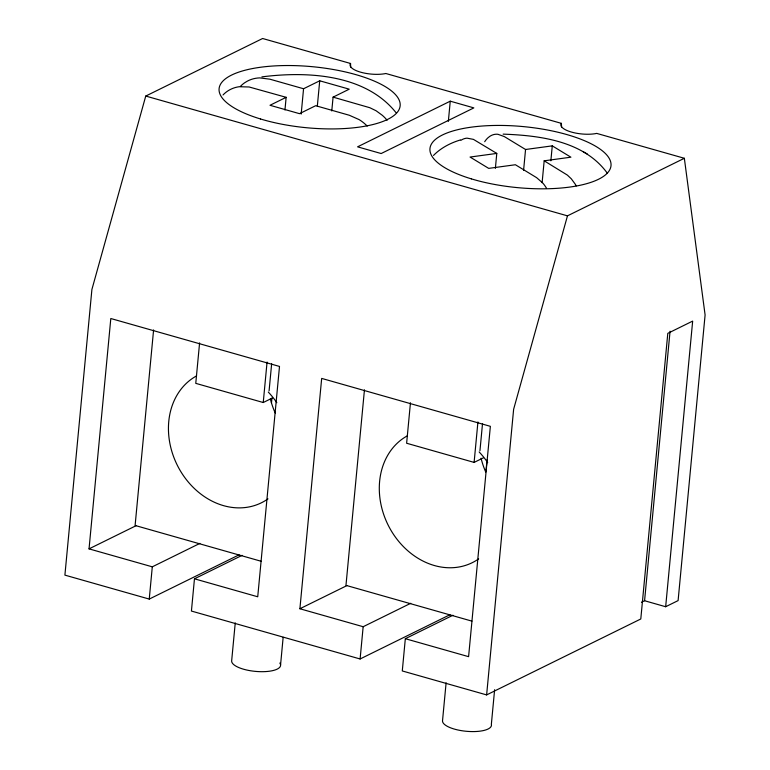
<?xml version="1.0" encoding="UTF-8"?>
<svg xmlns="http://www.w3.org/2000/svg" width="770" height="770" viewBox="0 0 770 770"><rect width="100%" height="100%" fill="white"/><g stroke="black" fill="none" stroke-linecap="round" stroke-linejoin="round"><path stroke-width="1.16" d="M199.911 543.379L152.296 566.826L89.041 548.866L110.813 318.52L279.5 366.433L257.729 596.779L194.464 578.809L191.422 611.053L360.11 658.976L449.95 614.72M153.596 329.935L135.106 525.467L261.069 561.243M641.468 602.265L644.577 600.735L665.665 606.731L678.101 600.6L705.099 314.978L684.347 158.283L596.731 133.403A21.666 7.305 5.4 0 1 571.532 132.094A21.666 7.305 5.4 0 1 561.407 123.364L385.866 73.506A21.666 7.305 5.4 0 1 360.668 72.197A21.666 7.305 5.4 0 1 350.543 63.477L262.618 38.5L145.751 96.058L91.9 289.491L64.901 575.123L149.245 599.079L152.296 566.826M199.594 342.891L195.763 383.354L263.244 402.517L272.59 397.917M235.245 622.882L231.645 661.006A24.573 8.287 5.4 0 0 259.095 671.632A24.573 8.287 5.4 0 0 279.828 663.037M284.958 109.995L286.151 97.318L249.124 86.981L239.124 86.731A40.252 33.235 63.8 0 0 229.903 89.715A38.693 31.955 63.8 0 0 223.04 94.941M263.244 402.517L267.065 362.054M269.086 390.852L271.646 363.777M271.473 402.931L271.925 398.177M301.166 114.085L303.563 88.752L319.723 80.792L349.243 89.176L333.083 97.136L331.774 110.957M317.327 106.125L319.723 80.792M280.578 664.799L283.148 637.31M410.776 603.276L363.161 626.722L299.896 608.752L321.677 378.407L490.365 426.33L468.593 656.666L405.328 638.705L402.286 670.949L486.63 694.906L640.794 618.974L667.802 333.343L692.663 321.1L665.665 606.731M364.451 389.832L345.971 585.354L471.923 621.13M360.11 658.976L363.161 626.722M410.458 402.777L406.627 443.241L474.108 462.404L483.454 457.803M448.342 121.381L450.257 101.178L473.858 107.887L381.16 153.538L357.559 146.839L450.257 101.178M446.109 682.778L442.509 720.903A24.573 8.287 5.4 0 0 468.044 731.423A24.573 8.287 5.4 0 0 491.356 724.272L494.619 689.718M495.37 168.389L496.785 153.413L473.425 139.37L467.024 138.157A40.252 21.589 82.2 0 0 461.018 140.265M474.108 462.404L477.929 421.941M479.951 450.748L482.511 423.664M485.909 471.856L487.035 459.979M523.6 170.228L525.554 149.495L504.331 136.579L497.892 134.278A40.358 21.647 82.2 0 0 489.778 136.367L487.959 137.801A39.405 21.137 82.2 0 0 484.696 141.709M486.63 694.906L513.629 409.284L567.471 215.85L684.347 158.283M542.109 182.711L544.178 160.824L570.888 157.186L552.273 145.857L525.554 149.495M550.858 160.824L552.273 145.857M644.577 600.735L670.054 331.235M433.52 155.424C440.873 147.907 450.537 142.902 460.547 139.909M286.151 97.318L269.991 105.278L299.511 113.671L315.671 105.702L349.32 115.259L359.167 119.629A40.358 33.331 63.8 0 1 367.203 126.059M89.041 548.866L136.146 525.66M149.245 599.079L239.085 554.833M194.464 578.809L242.088 555.353M299.896 608.752L346.885 585.614M405.328 638.705L452.943 615.249M261.896 76.875C307.143 71.119 365.278 74.045 395.992 112.632M496.785 153.413L470.066 157.051L488.69 168.38L515.399 164.742L536.623 177.668L542.783 183.029A40.358 21.647 82.2 0 1 546.45 188.111M503.128 134.134C540.02 135.462 584.122 140.997 607.366 173.288M303.563 88.752L269.914 79.195L259.779 77.886A40.358 33.331 63.8 0 0 247.286 81.168L244.533 82.852A39.405 32.542 63.8 0 0 240.423 86.384M333.083 97.136L369.841 107.723L376.126 110.784L382.238 115.25A39.876 32.927 63.8 0 1 387.127 120.226M145.751 96.058L567.471 215.85M583.342 151.834L587.221 153.962M544.178 160.824L567.355 175.088L571.282 178.794L575.036 183.895A39.876 21.387 82.3 0 1 576.229 185.868M561.407 123.364L561.542 126.963M350.543 63.477L350.677 67.067M267.989 498.873A71.273 58.857 63.8 0 1 179.891 470.056A71.273 58.857 63.8 0 1 196.571 375.885M268.306 392.084A71.273 58.857 63.8 0 1 276.815 402.7M275.227 413.009A71.273 58.857 63.8 0 1 270.357 398.976M478.642 558.904A71.273 58.857 63.8 0 1 390.679 529.827A71.273 58.857 63.8 0 1 407.436 435.772M479.171 451.971A71.273 58.857 63.8 0 1 487.68 462.597M485.601 471.779A71.273 58.857 63.8 0 1 481.058 458.198M260.51 118.975A90.927 30.656 5.4 0 0 400.082 106.318A90.927 30.656 5.4 0 0 268.258 66.384A90.927 30.656 5.4 0 0 260.51 118.975M471.375 178.871A90.927 30.656 5.4 0 0 610.937 166.214A90.927 30.656 5.4 0 0 479.123 126.28A90.927 30.656 5.4 0 0 471.375 178.871"/></g></svg>
